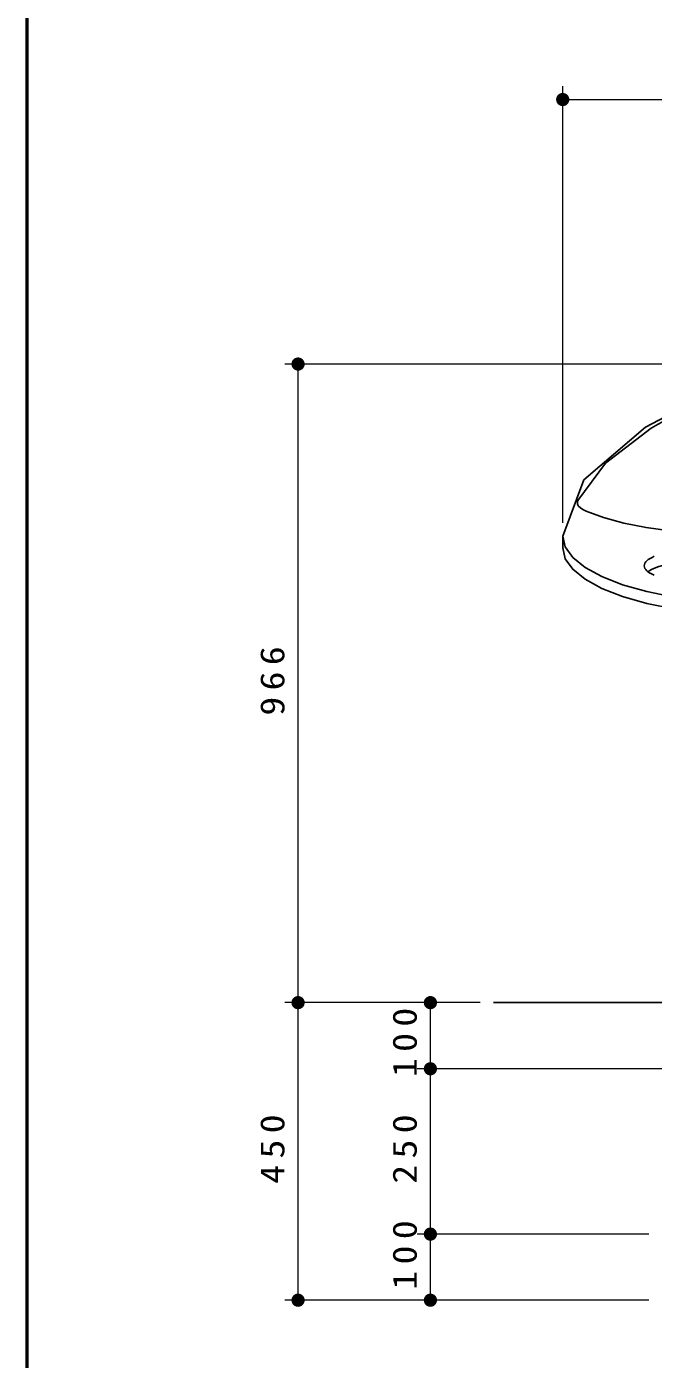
# Model space of a CAD drawing. Units: millimetres on the paper, scale 1:20. Extents: x -385 to 0, y 0 to 267.
# Drawn here: x -385 to -337.6, y 52.1 to 152.9 of the extents above; entities that cross this region are included whole.
import ezdxf

# ---------------------------------------------------------------- set-up
doc = ezdxf.new("R2010")
doc.units = ezdxf.units.MM
doc.layers.add('LY_1', color=7, linetype='Continuous', lineweight=13)
doc.layers.add('LY_2', color=7, linetype='Continuous', lineweight=13)
doc.styles.add('ＭＳ ゴシック', font='')
doc.styles.get('ＭＳ ゴシック').set_extended_font_data('MS Gothic')

# ---------------------------------------------------------------- blocks, each defined once
blk = doc.blocks.new('filled_dot')
at = {"color": 0, "linetype": 'Continuous', "lineweight": -2, "const_width": 1.25}
blk.add_lwpolyline([(-0.625, 0, 1), (0.625, 0, 1)], format="xyb", close=True, dxfattribs=at)

msp = doc.modelspace()

# ---------------------------------------------------------------- linework, layer by layer
at = {"layer": 'LY_1'}
for p, q in [((-344.492, 115.388), (-344.492, 148.4)), ((-344.492, 147.4), (-279.492, 147.4)), ((-315.492, 127.4), (-365.492, 127.4)), ((-364.492, 79.117), (-364.492, 127.4)), ((-350.72, 79.117), (-365.492, 79.117)), ((-364.492, 56.617), (-364.492, 79.117)), ((-350.72, 79.117), (-355.492, 79.117)), ((-354.492, 74.117), (-354.492, 79.117)), ((-334.992, 74.117), (-355.492, 74.117)), ((-354.492, 61.617), (-354.492, 74.117)), ((-337.992, 61.617), (-355.492, 61.617)), ((-354.492, 56.617), (-354.492, 61.617)), ((-352.992, 56.617), (-365.492, 56.617)), ((-337.992, 56.617), (-355.492, 56.617))]:
    msp.add_line(p, q, dxfattribs=at)
at = {"layer": 'LY_1', "lineweight": 25}
for p, q in [((-344.492, 113.495), (-344.492, 114.388)), ((-349.72, 79.117), (-267.725, 79.117))]:
    msp.add_line(p, q, dxfattribs=at)
for points in [[(-314.492, 127.4), (-318.091, 127.318), (-321.628, 127.074), (-325.038, 126.672), (-328.263, 126.118), (-331.245, 125.424), (-333.931, 124.601), (-336.276, 123.663), (-338.236, 122.627)], [(-336.719, 123.151), (-337.276, 122.851), (-337.799, 122.544)], [(-344.492, 114.388), (-342.902, 118.644), (-338.236, 122.627)], [(-343.35, 117.092), (-341.266, 119.9), (-337.799, 122.544)], [(-343.35, 117.092), (-343.388, 116.95), (-343.369, 116.807), (-343.291, 116.667), (-343.158, 116.531), (-342.97, 116.404), (-342.733, 116.286)], [(-342.733, 116.286), (-341.403, 115.796), (-339.877, 115.377), (-338.188, 115.04), (-336.373, 114.791)], [(-333.863, 109.48), (-336.085, 109.78), (-338.14, 110.196), (-339.975, 110.718), (-341.545, 111.334), (-342.809, 112.027), (-343.736, 112.78), (-344.302, 113.573), (-344.492, 114.388)], [(-344.492, 113.495), (-344.302, 112.681), (-343.736, 111.887), (-342.809, 111.134), (-341.545, 110.441), (-339.975, 109.826), (-338.14, 109.303), (-336.085, 108.887), (-333.863, 108.587)], [(-337.57, 112.862), (-337.742, 112.785), (-337.895, 112.703), (-338.025, 112.617), (-338.134, 112.527), (-338.219, 112.435), (-338.281, 112.34), (-338.318, 112.244), (-338.33, 112.147), (-338.318, 112.05), (-338.281, 111.954), (-338.219, 111.859), (-338.134, 111.767), (-338.025, 111.677), (-337.895, 111.591), (-337.742, 111.51), (-337.57, 111.433)], [(-332.103, 111.701), (-332.323, 111.843), (-332.6, 111.973), (-332.928, 112.088), (-333.302, 112.185), (-333.713, 112.263), (-334.152, 112.32), (-334.611, 112.354), (-335.08, 112.366), (-335.549, 112.354), (-336.007, 112.32), (-336.447, 112.263), (-336.858, 112.185), (-337.231, 112.088), (-337.56, 111.973), (-337.837, 111.843), (-338.056, 111.701)]]:
    msp.add_lwpolyline(points, dxfattribs=at)
at = {"layer": 'LY_2', "lineweight": 50}
msp.add_line((-385, 267), (-385, 0), dxfattribs=at)

# ---------------------------------------------------------------- block references
at = {"layer": 'LY_1', "xscale": 0.4, "yscale": 0.4}
msp.add_blockref('filled_dot', (-344.492, 147.4), dxfattribs=at)
for p, rotation in [((-364.492, 127.4), 270), ((-364.492, 79.117), 270), ((-364.492, 79.117), 90), ((-354.492, 79.117), 270), ((-354.492, 74.117), 270), ((-354.492, 74.117), 90), ((-354.492, 61.617), 270), ((-354.492, 61.617), 90), ((-364.492, 56.617), 90), ((-354.492, 56.617), 90)]:
    msp.add_blockref('filled_dot', p, dxfattribs=dict(at, rotation=rotation))

# ---------------------------------------------------------------- texts
at = {"layer": 'LY_1', "char_height": 1.833, "attachment_point": 8, "rotation": 90, "style": 'ＭＳ ゴシック'}
for s, insert in [('\\T1.33;\\W1.15;966', (-365.492, 103.675)), ('\\T1.33;\\W1.15;100', (-355.492, 76.346)), ('\\T1.33;\\W1.15;450', (-365.492, 68.282)), ('\\T1.33;\\W1.15;250', (-355.492, 68.282)), ('\\T1.33;\\W1.15;100', (-355.492, 60.275))]:
    msp.add_mtext(s, dxfattribs=dict(at, insert=insert))

doc.saveas('drawing.dxf')
